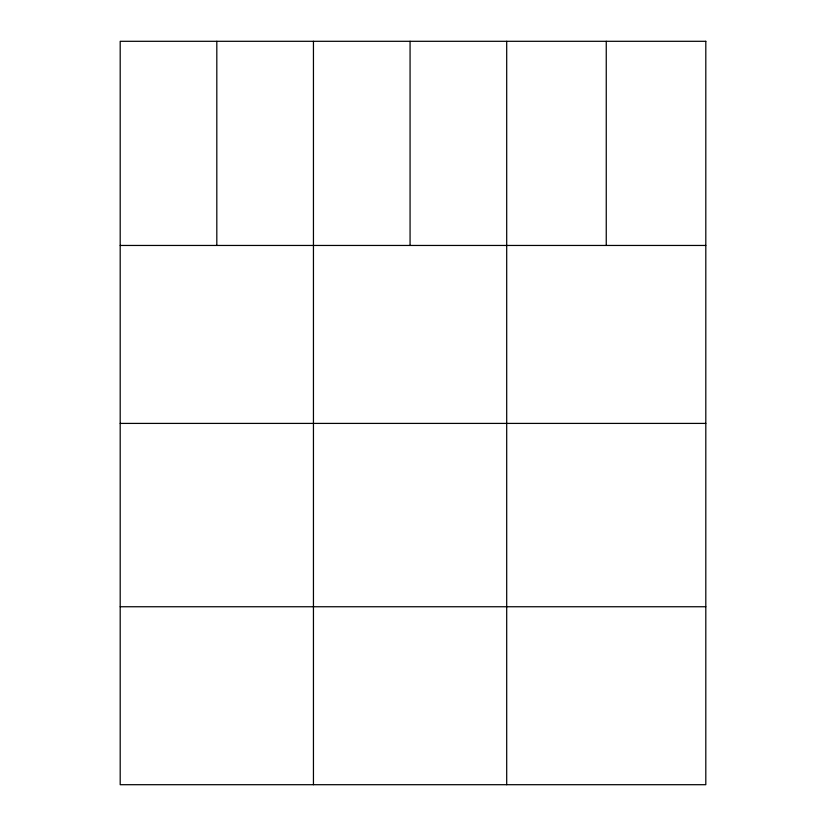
<?xml version="1.0" encoding="UTF-8"?>
<svg xmlns="http://www.w3.org/2000/svg" width="826" height="826" viewBox="0 0 826 826"><rect width="100%" height="100%" fill="white"/><g stroke="black" fill="none" stroke-linecap="round" stroke-linejoin="round"><path stroke-width="1.24" d="M120.193 245.456L705.807 245.456M120.193 423.408L705.807 423.408M120.193 606.749L705.807 606.749M606.253 41.3L606.253 245.456M506.699 41.3L506.699 784.7M410.068 41.3L410.068 245.456M313.446 41.3L313.446 784.7M216.815 41.3L216.815 245.456M705.807 41.3L120.193 41.3L120.193 784.7L705.807 784.7L705.807 41.3"/></g></svg>
